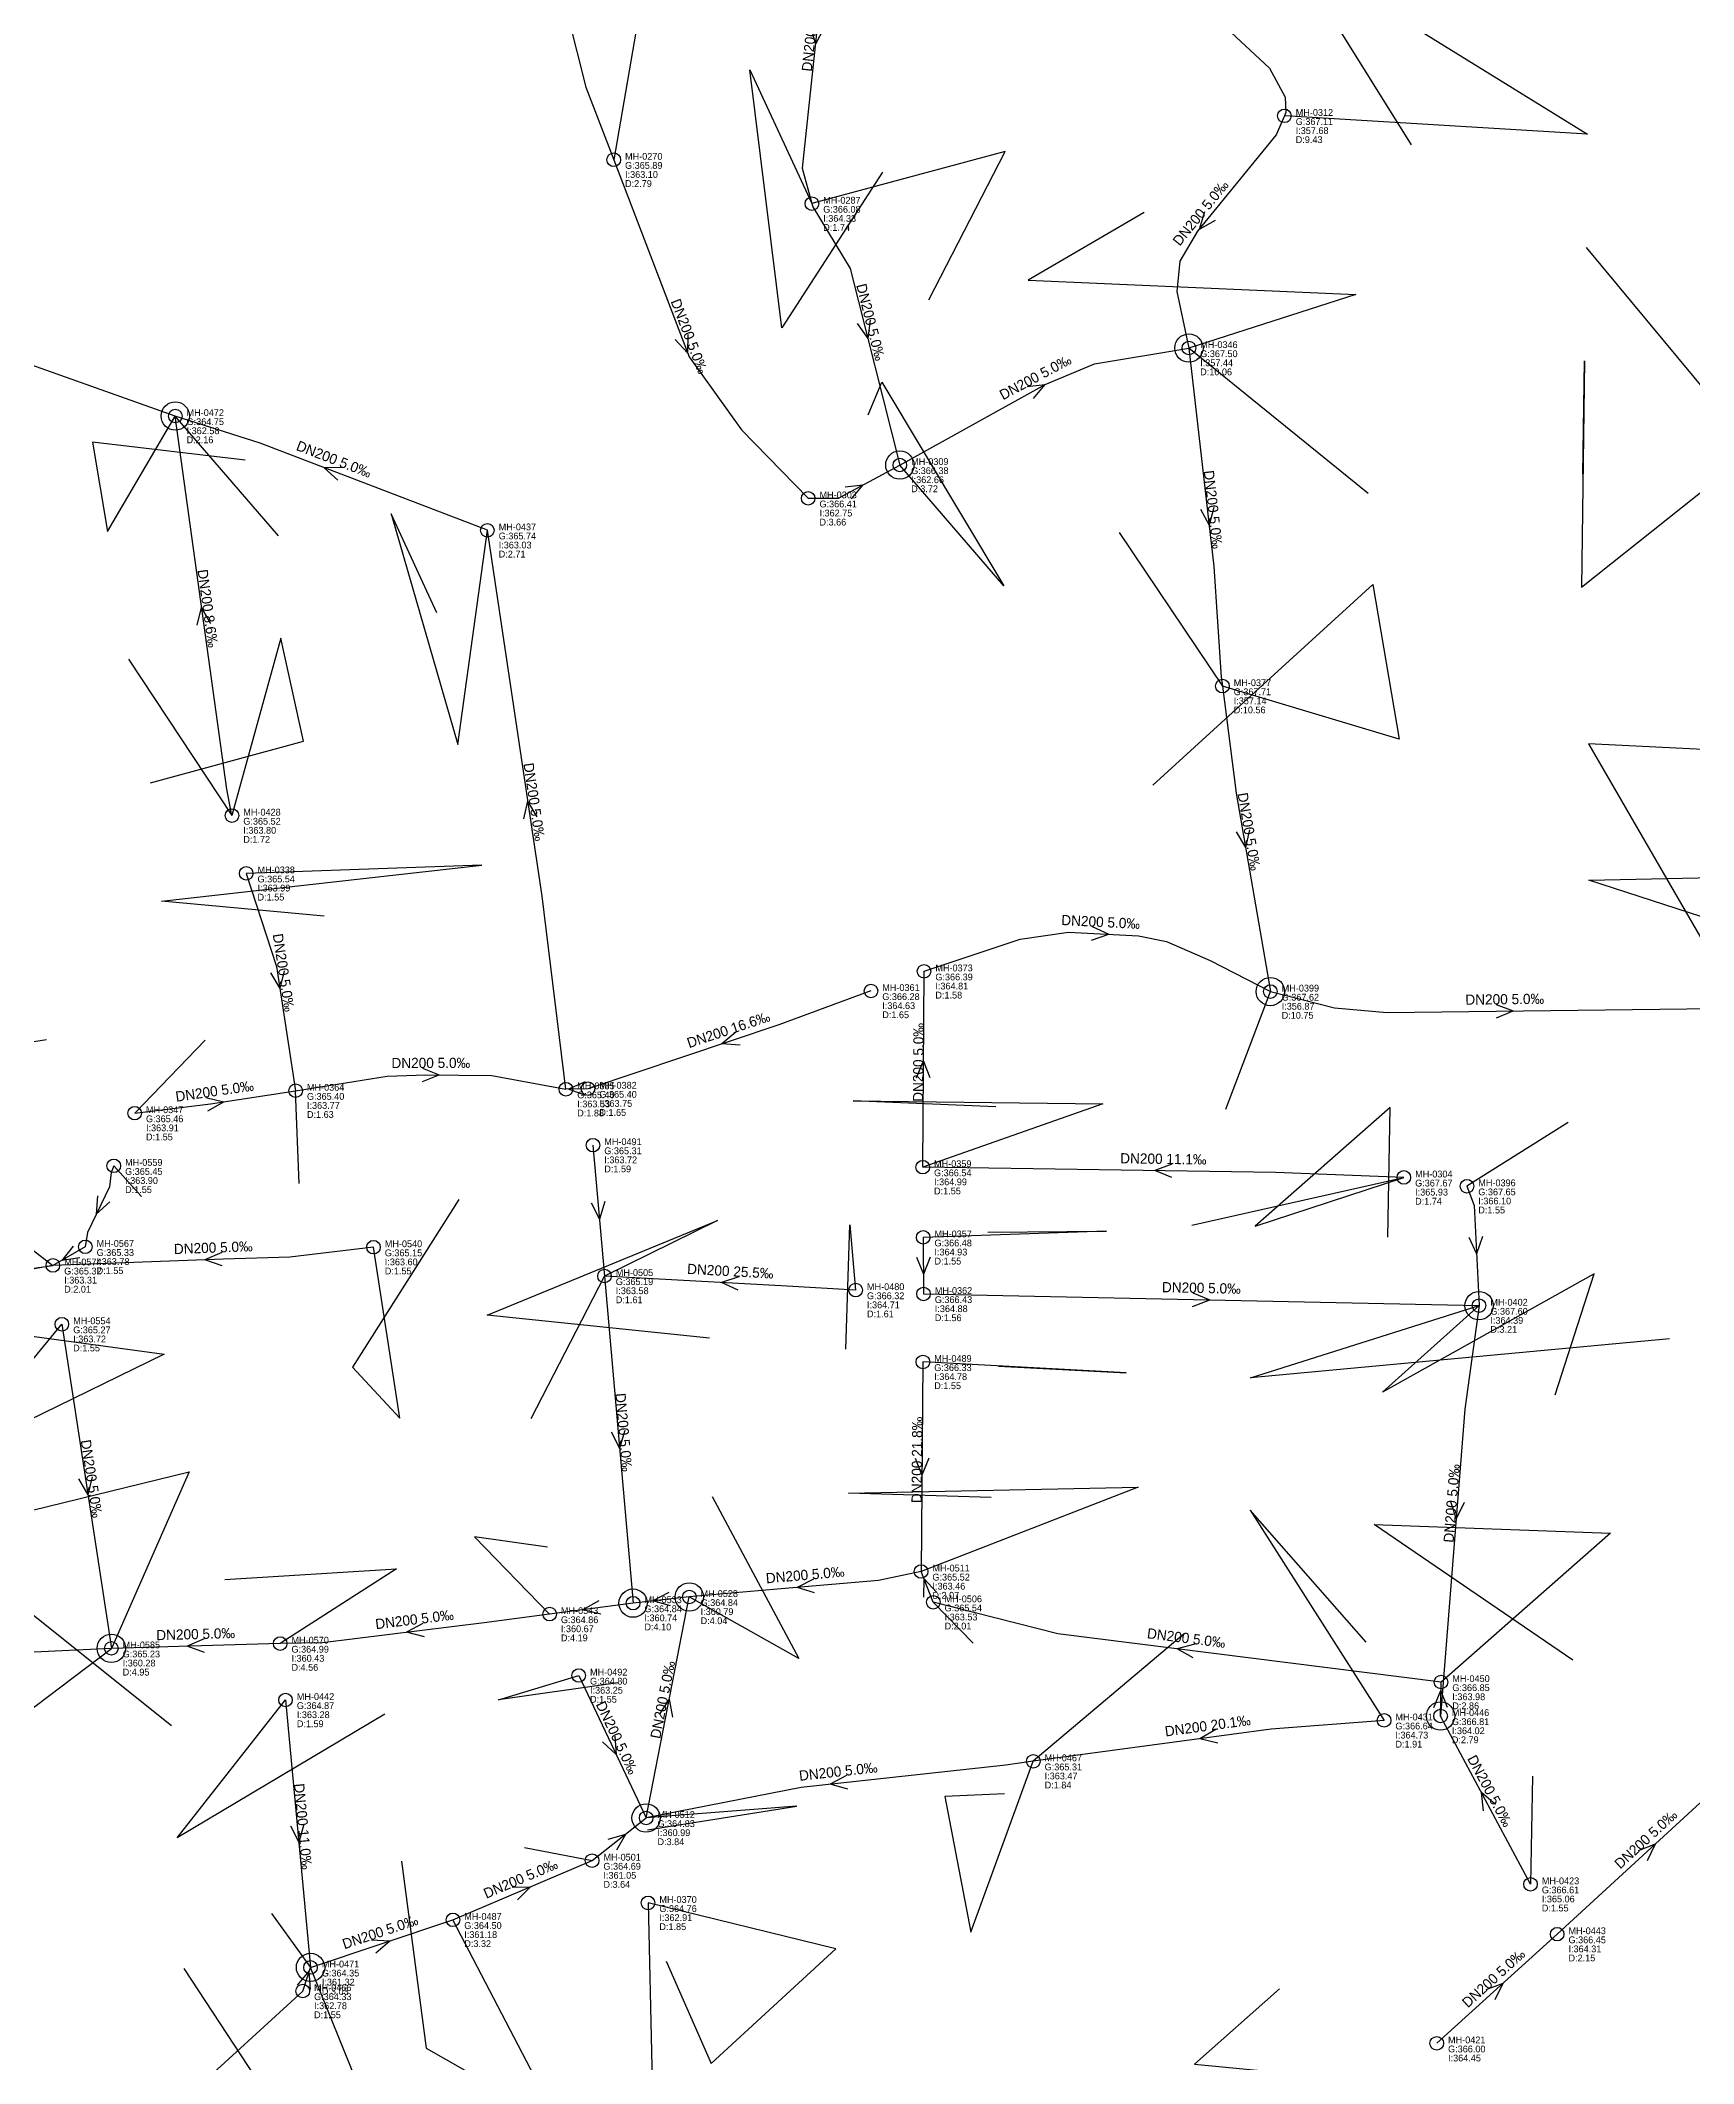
# Model space of a CAD drawing. Header units: metres. Extents: x 449900 to 451990, y 2566732 to 2570847.
# Drawn here: x 450460.2 to 450752.2, y 2569506.9 to 2569864.1 of the extents above; entities that cross this region are included whole.
import ezdxf
from ezdxf.enums import TextEntityAlignment as Align

# ---------------------------------------------------------------- set-up
doc = ezdxf.new("R2010")
doc.units = ezdxf.units.M
for name, color, linetype in [('SEW-DROP', 6, 'Continuous'), ('SEW-LABEL', 2, 'Continuous'), ('SEW-MH', 7, 'Continuous'), ('SEW-MH-LABEL', 8, 'Continuous'), ('SEW-PIPE-DN200', 3, 'Continuous'), ('SEW-RIDER', 8, 'Continuous')]:
    doc.layers.add(name, color=color, linetype=linetype)

msp = doc.modelspace()

# ---------------------------------------------------------------- linework, layer by layer
at = {"layer": 'SEW-DROP'}
for centre in [(450663.03, 2569809.76), (450483.99, 2569797.76), (450611.97, 2569789.11), (450677.42, 2569696.14), (450714.28, 2569640.68), (450564.86, 2569588.15), (450574.78, 2569589.24), (450472.7, 2569580.17), (450707.48, 2569568.22), (450567.16, 2569550.22), (450567.16, 2569550.22), (450507.88, 2569523.83), (450507.88, 2569523.83)]:
    msp.add_circle(centre, 2.5, dxfattribs=at)
at = {"layer": 'SEW-LABEL'}
for p, q in [((450596.17, 2569866.52), (450597.05, 2569863.41)), ((450598.56, 2569866.27), (450597.05, 2569863.41)), ((450665.8, 2569833.8), (450664.85, 2569830.71)), ((450667.67, 2569832.29), (450664.85, 2569830.71)), ((450574.53, 2569812.15), (450574.49, 2569808.92)), ((450604.43, 2569814.08), (450606.33, 2569811.46)), ((450606.76, 2569814.67), (450606.33, 2569811.46)), ((450572.29, 2569811.29), (450574.49, 2569808.92)), ((450634.44, 2569802.97), (450637.65, 2569803.33)), ((450635.57, 2569800.85), (450637.65, 2569803.33)), ((450513.53, 2569788.68), (450510.3, 2569788.63)), ((450512.68, 2569786.44), (450510.3, 2569788.63)), ((450602.31, 2569785.24), (450605.52, 2569785.62)), ((450603.45, 2569783.13), (450605.52, 2569785.62)), ((450665.06, 2569781.3), (450666.6, 2569778.46)), ((450667.45, 2569781.58), (450666.6, 2569778.46)), ((450487.87, 2569760.81), (450488.65, 2569763.94)), ((450490.25, 2569761.14), (450488.65, 2569763.94)), ((450545.54, 2569726.64), (450546.29, 2569729.78)), ((450547.92, 2569726.99), (450546.29, 2569729.78)), ((450671.35, 2569724.32), (450673.04, 2569721.56)), ((450673.72, 2569724.72), (450673.04, 2569721.56)), ((450645.84, 2569705.21), (450648.9, 2569706.26)), ((450645.96, 2569707.61), (450648.9, 2569706.26)), ((450500.83, 2569699.45), (450502.48, 2569696.66)), ((450503.21, 2569699.81), (450502.48, 2569696.66)), ((450717.31, 2569693.87), (450720.33, 2569692.71)), ((450717.34, 2569691.47), (450720.33, 2569692.71)), ((450583.02, 2569688.97), (450580.55, 2569686.88)), ((450583.78, 2569686.69), (450580.55, 2569686.88)), ((450614.92, 2569680.93), (450616.15, 2569683.92)), ((450617.32, 2569680.91), (450616.15, 2569683.92)), ((450527.63, 2569682.63), (450530.63, 2569681.44)), ((450527.63, 2569680.23), (450530.63, 2569681.44)), ((450556.41, 2569680.17), (450553.45, 2569678.9)), ((450489.41, 2569677.44), (450492.55, 2569676.68)), ((450489.75, 2569675.07), (450492.55, 2569676.68)), ((450556.47, 2569677.77), (450553.45, 2569678.9)), ((450660.03, 2569665.67), (450657.01, 2569664.52)), ((450659.99, 2569663.28), (450657.01, 2569664.52)), ((450470.27, 2569660.07), (450470.04, 2569656.84)), ((450472.43, 2569659.02), (450470.04, 2569656.84)), ((450557.46, 2569658.85), (450558.92, 2569655.97)), ((450559.85, 2569659.06), (450558.92, 2569655.97)), ((450465.94, 2569651.2), (450463.93, 2569648.67)), ((450712.49, 2569652.77), (450713.84, 2569649.83)), ((450714.89, 2569652.89), (450713.84, 2569649.83)), ((450467.13, 2569649.12), (450463.93, 2569648.67)), ((450492.19, 2569650.09), (450489.23, 2569648.78)), ((450492.27, 2569647.69), (450489.23, 2569648.78)), ((450614.91, 2569649.23), (450616.13, 2569646.24)), ((450617.31, 2569649.24), (450616.13, 2569646.24)), ((450583.55, 2569645.79), (450580.49, 2569644.75)), ((450583.41, 2569643.39), (450580.49, 2569644.75)), ((450663.69, 2569640.54), (450666.71, 2569641.68)), ((450663.74, 2569642.94), (450666.71, 2569641.68)), ((450563.39, 2569618.63), (450562.46, 2569615.54)), ((450561, 2569618.42), (450562.46, 2569615.54)), ((450614.7, 2569613.75), (450615.87, 2569610.74)), ((450617.1, 2569613.73), (450615.87, 2569610.74)), ((450466.92, 2569610.09), (450468.56, 2569607.3)), ((450469.29, 2569610.45), (450468.56, 2569607.3)), ((450709.25, 2569606.1), (450710.21, 2569603.01)), ((450711.65, 2569605.91), (450710.21, 2569603.01)), ((450571.18, 2569590.05), (450568.33, 2569588.53)), ((450596.71, 2569592.37), (450593.83, 2569590.91)), ((450596.92, 2569589.98), (450593.83, 2569590.91)), ((450616.24, 2569589.19), (450616.25, 2569592.42)), ((450618.47, 2569590.07), (450616.25, 2569592.42)), ((450558.81, 2569588.57), (450556, 2569586.99)), ((450559.13, 2569586.19), (450556, 2569586.99)), ((450571.44, 2569587.66), (450568.33, 2569588.53)), ((450527.69, 2569584.57), (450524.86, 2569583.01)), ((450527.99, 2569582.19), (450524.86, 2569583.01)), ((450489.08, 2569581.83), (450486.11, 2569580.55)), ((450489.15, 2569579.43), (450486.11, 2569580.55)), ((450664.1, 2569580.9), (450660.98, 2569580.08)), ((450663.8, 2569578.52), (450660.98, 2569580.08)), ((450706.3, 2569569.74), (450707.54, 2569572.72)), ((450708.7, 2569569.7), (450707.54, 2569572.72)), ((450569.51, 2569568.49), (450571.26, 2569571.2)), ((450571.86, 2569568.03), (450571.26, 2569571.2)), ((450667.79, 2569565.81), (450664.98, 2569564.22)), ((450559.48, 2569563.64), (450561.85, 2569561.44)), ((450561.65, 2569564.67), (450561.85, 2569561.44)), ((450668.12, 2569563.43), (450664.98, 2569564.22)), ((450602.55, 2569557.69), (450599.69, 2569556.17)), ((450602.81, 2569555.3), (450599.69, 2569556.17)), ((450715.07, 2569551.48), (450714.71, 2569554.69)), ((450717.19, 2569552.61), (450714.71, 2569554.69)), ((450504.33, 2569548.82), (450505.81, 2569545.94)), ((450506.72, 2569549.04), (450505.81, 2569545.94)), ((450560.47, 2569546.47), (450563.57, 2569547.38)), ((450561.96, 2569544.58), (450563.57, 2569547.38)), ((450742.42, 2569544.49), (450745.44, 2569545.64)), ((450744.04, 2569542.72), (450745.44, 2569545.64)), ((450543.48, 2569537.98), (450546.71, 2569538.05)), ((450544.42, 2569535.77), (450546.71, 2569538.05)), ((450518.66, 2569528.69), (450521.88, 2569528.51)), ((450519.42, 2569526.42), (450521.88, 2569528.51)), ((450505.59, 2569520.69), (450507.66, 2569523.17)), ((450507.87, 2569519.94), (450507.66, 2569523.17)), ((450715.53, 2569519.95), (450718.56, 2569521.07)), ((450717.14, 2569518.17), (450718.56, 2569521.07))]:
    msp.add_line(p, q, dxfattribs=at)
at = {"layer": 'SEW-MH'}
for centre in [(450679.9, 2569850.76), (450561.44, 2569843.01), (450596.44, 2569835.26), (450663.03, 2569809.76), (450483.99, 2569797.76), (450611.97, 2569789.11), (450595.78, 2569783.23), (450539.12, 2569777.58), (450668.95, 2569750.07), (450494.01, 2569727.21), (450496.52, 2569717.01), (450616.25, 2569699.71), (450606.87, 2569696.24), (450677.42, 2569696.14), (450505.25, 2569678.63), (450552.99, 2569678.89), (450556.9, 2569678.99), (450476.82, 2569674.67), (450557.77, 2569669.02), (450473.13, 2569665.37), (450616.02, 2569665.13), (450700.99, 2569663.32), (450712.15, 2569661.76), (450468.1, 2569651.06), (450519, 2569651), (450616.09, 2569652.74), (450462.37, 2569647.78), (450559.8, 2569645.91), (450604.17, 2569643.42), (450616.15, 2569642.74), (450714.28, 2569640.68), (450463.96, 2569637.4), (450616.05, 2569630.74), (450615.73, 2569593.74), (450574.78, 2569589.24), (450550.11, 2569586.22), (450564.86, 2569588.15), (450617.88, 2569588.3), (450472.7, 2569580.17), (450502.52, 2569581.01), (450555.25, 2569575.37), (450503.46, 2569571.05), (450707.56, 2569574.22), (450697.51, 2569567.45), (450707.48, 2569568.22), (450635.55, 2569560.23), (450567.16, 2569550.22), (450557.62, 2569542.69), (450723.37, 2569538.51), (450533.04, 2569532.23), (450567.5, 2569535.22), (450728.08, 2569529.7), (450507.88, 2569523.83), (450506.51, 2569519.66), (450706.81, 2569510.43)]:
    msp.add_circle(centre, 1.2, dxfattribs=at)
at = {"layer": 'SEW-PIPE-DN200'}
for points in [[(450544.42, 2569906.51), (450547.76, 2569902.44), (450549.34, 2569898.13), (450553.37, 2569868.17), (450556.53, 2569855.84), (450561.44, 2569843.01)], [(450651.24, 2569900.22), (450653.14, 2569894.93), (450653.99, 2569885.83), (450655.47, 2569880.54), (450658.65, 2569876.52), (450677.27, 2569859.16), (450680.03, 2569854.08), (450680.16, 2569851.33), (450679.9, 2569850.76)], [(450600.36, 2569894.74), (450594.74, 2569841.55), (450596.44, 2569835.26)], [(450679.9, 2569850.76), (450678.42, 2569847.41), (450664.57, 2569830.38), (450661.4, 2569825.08), (450660.88, 2569819.77), (450663.03, 2569809.76)], [(450561.44, 2569843.01), (450574.75, 2569808.24), (450584.02, 2569795.3), (450595.78, 2569783.23)], [(450596.44, 2569835.26), (450596.59, 2569834.67), (450603.21, 2569823.83), (450611.97, 2569789.11)], [(450483.99, 2569797.76), (450441.89, 2569812.67), (450409.47, 2569814.94)], [(450611.97, 2569789.11), (450637.63, 2569803.34), (450646.34, 2569807), (450663.03, 2569809.76)], [(450663.03, 2569809.76), (450667.42, 2569771.19), (450668.75, 2569751.68), (450668.95, 2569750.07)], [(450539.12, 2569777.58), (450539.12, 2569777.58), (450498.96, 2569792.98), (450483.99, 2569797.76)], [(450494.01, 2569727.21), (450493.07, 2569731.9), (450483.99, 2569797.76)], [(450595.78, 2569783.23), (450595.78, 2569783.23), (450601.12, 2569783.24), (450611.97, 2569789.11)], [(450552.99, 2569678.89), (450548.81, 2569712.97), (450539.12, 2569777.58)], [(450668.95, 2569750.07), (450671.39, 2569731.18), (450677.42, 2569696.14)], [(450496.52, 2569717.01), (450501.88, 2569700.56), (450505.25, 2569678.63)], [(450616.25, 2569699.71), (450633.24, 2569705.36), (450641.75, 2569706.62), (450654.13, 2569706), (450659.08, 2569705), (450666.81, 2569701.64), (450677.42, 2569696.14)], [(450616.02, 2569665.13), (450616.25, 2569699.71)], [(450606.87, 2569696.24), (450590.62, 2569690.24), (450556.9, 2569678.99)], [(450677.42, 2569696.14), (450688.76, 2569693.25), (450698.08, 2569692.44), (450760.63, 2569693.19)], [(450505.25, 2569678.63), (450521.44, 2569681.2), (450528.25, 2569681.45), (450539.9, 2569681.32), (450552.99, 2569678.89)], [(450476.82, 2569674.67), (450490.21, 2569676.34), (450505.25, 2569678.63)], [(450556.9, 2569678.99), (450552.99, 2569678.89)], [(450557.77, 2569669.02), (450559.8, 2569645.91)], [(450473.13, 2569665.37), (450472.66, 2569664.18), (450472.36, 2569661.64), (450468.47, 2569653.6), (450468.1, 2569651.06)], [(450700.99, 2569663.32), (450678.34, 2569664.2), (450616.02, 2569665.13)], [(450450.13, 2569662.36), (450451.31, 2569659.27), (450455.03, 2569653.49), (450462.37, 2569647.78)], [(450712.15, 2569661.76), (450712.15, 2569661.76), (450713.42, 2569658.37), (450714.28, 2569640.68)], [(450468.1, 2569651.06), (450468.1, 2569651.06), (450462.37, 2569647.78)], [(450519, 2569651), (450504.24, 2569649.26), (450492.49, 2569648.9), (450462.37, 2569647.78)], [(450616.09, 2569652.74), (450616.15, 2569642.74)], [(450462.37, 2569647.78), (450380.28, 2569632.86)], [(450409.72, 2569640.37), (450462.37, 2569647.78)], [(450559.8, 2569645.91), (450564.86, 2569588.15)], [(450604.17, 2569643.42), (450592.05, 2569644.11), (450559.8, 2569645.91)], [(450616.15, 2569642.74), (450714.28, 2569640.68)], [(450714.28, 2569640.68), (450711.74, 2569622.4), (450707.48, 2569568.22)], [(450463.96, 2569637.4), (450472.7, 2569580.17)], [(450616.05, 2569630.74), (450615.73, 2569593.74)], [(450615.73, 2569593.74), (450608.18, 2569592.17), (450591.01, 2569590.66), (450574.78, 2569589.24)], [(450617.88, 2569588.3), (450615.73, 2569593.74)], [(450564.86, 2569588.15), (450550.11, 2569586.22)], [(450574.78, 2569589.24), (450564.86, 2569588.15)], [(450567.16, 2569550.22), (450574.78, 2569589.24)], [(450707.56, 2569574.22), (450639.86, 2569582.74), (450617.88, 2569588.3), (450617.88, 2569588.3)], [(450550.11, 2569586.22), (450538.53, 2569584.7), (450509.97, 2569581.16), (450502.52, 2569581.01)], [(450472.7, 2569580.17), (450411.67, 2569577.24)], [(450502.52, 2569581.01), (450472.7, 2569580.17)], [(450555.25, 2569575.37), (450567.16, 2569550.22)], [(450707.48, 2569568.22), (450707.56, 2569574.22), (450707.56, 2569574.22)], [(450503.46, 2569571.05), (450507.88, 2569523.83)], [(450697.51, 2569567.45), (450677.58, 2569565.92), (450635.55, 2569560.23)], [(450723.37, 2569538.51), (450707.48, 2569568.22)], [(450635.55, 2569560.23), (450630.71, 2569559.57), (450594.57, 2569555.61), (450567.16, 2569550.22)], [(450728.08, 2569529.7), (450760.59, 2569559.55)], [(450557.62, 2569542.69), (450567.16, 2569550.22)], [(450533.04, 2569532.23), (450557.62, 2569542.69)], [(450567.5, 2569535.22), (450568.15, 2569506.26), (450570.95, 2569459.31)], [(450507.88, 2569523.83), (450533.04, 2569532.23)], [(450706.81, 2569510.43), (450728.08, 2569529.7)], [(450506.51, 2569519.66), (450506.51, 2569519.65), (450507.88, 2569523.83)], [(450554.26, 2569442.73), (450550.04, 2569453.02), (450523.66, 2569484.87), (450507.88, 2569523.83)]]:
    msp.add_lwpolyline(points, dxfattribs=at)
at = {"layer": 'SEW-RIDER'}
for points in [[(450702.37, 2569845.62), (450680.93, 2569880.03), (450733.46, 2569847.52), (450679.9, 2569850.76)], [(450566.25, 2569870.66), (450561.44, 2569843.01)], [(450608.92, 2569840.79), (450591.14, 2569813.32), (450585.47, 2569858.87), (450596.44, 2569835.26)], [(450617.07, 2569818.26), (450630.57, 2569844.46), (450596.44, 2569835.26)], [(450655.15, 2569833.72), (450634.65, 2569821.77), (450692.53, 2569819.22), (450663.03, 2569809.76)], [(450733.19, 2569827.52), (450762.9, 2569791.79)], [(450694.7, 2569784.11), (450663.03, 2569809.76)], [(450732.63, 2569787.52), (450732.91, 2569807.52), (450732.35, 2569767.52), (450762.9, 2569791.79)], [(450606.35, 2569797.99), (450608.82, 2569803.74), (450630.36, 2569767.79), (450611.97, 2569789.11)], [(450496.34, 2569789.97), (450469.37, 2569793.12), (450472, 2569777.35), (450483.99, 2569797.76)], [(450502.2, 2569776.6), (450483.99, 2569797.76)], [(450530.22, 2569763.03), (450522.15, 2569780.5), (450533.91, 2569739.74), (450539.12, 2569777.58)], [(450650.73, 2569777.2), (450668.95, 2569750.07)], [(450656.65, 2569732.56), (450695.54, 2569768.03), (450700.18, 2569740.73), (450668.95, 2569750.07)], [(450479.62, 2569733.02), (450506.62, 2569740.33), (450502.63, 2569758.56), (450494.01, 2569727.21)], [(450475.72, 2569754.83), (450494.01, 2569727.21)], [(450791.94, 2569737.01), (450733.59, 2569739.85), (450760.63, 2569693.19)], [(450510.31, 2569709.45), (450481.57, 2569712.09), (450538.13, 2569718.46), (450496.52, 2569717.01)], [(450791.38, 2569697.07), (450733.65, 2569715.8), (450791.66, 2569717.02), (450760.63, 2569693.19)], [(450461.22, 2569687.63), (450424.43, 2569681.86), (450457.25, 2569709.23), (450447.66, 2569672.56)], [(450669.54, 2569675.4), (450677.42, 2569696.14)], [(450489.25, 2569687.58), (450476.82, 2569674.67)], [(450505.88, 2569662.27), (450505.25, 2569678.63)], [(450628.9, 2569675.8), (450603.71, 2569676.87), (450647.83, 2569676.31), (450616.02, 2569665.13)], [(450698.14, 2569652.78), (450698.57, 2569675.69), (450674.76, 2569654.7), (450700.99, 2569663.32)], [(450730.01, 2569673.03), (450712.15, 2569661.76)], [(450478.05, 2569659.98), (450473.13, 2569665.37)], [(450663.52, 2569654.89), (450700.99, 2569663.32)], [(450534.09, 2569659.43), (450515.31, 2569629.8), (450523.68, 2569620.84), (450519, 2569651)], [(450578.34, 2569634.94), (450539.11, 2569638.97), (450579.75, 2569655.71), (450559.8, 2569645.91)], [(450602.43, 2569633.02), (450603.12, 2569654.94), (450604.17, 2569643.42)], [(450627.51, 2569653.66), (450648.47, 2569653.82), (450616.09, 2569652.74)], [(450546.83, 2569620.77), (450559.8, 2569645.91)], [(450727.73, 2569624.92), (450734.6, 2569646.32), (450697.23, 2569625.38), (450714.28, 2569640.68)], [(450747.9, 2569634.8), (450673.92, 2569627.94), (450714.28, 2569640.68)], [(450451.31, 2569636.32), (450482.03, 2569632.13), (450444.54, 2569613.78), (450463.96, 2569637.4)], [(450629.38, 2569629.99), (450651.96, 2569628.81), (450616.05, 2569630.74)], [(450453.24, 2569603.23), (450486.45, 2569611.33), (450472.7, 2569580.17)], [(450628.11, 2569606.83), (450602.91, 2569607.55), (450654.07, 2569608.61), (450615.73, 2569593.74)], [(450578.8, 2569606.98), (450594.13, 2569578.36), (450574.78, 2569589.24)], [(450694.35, 2569581.26), (450673.85, 2569604.58), (450697.51, 2569567.45)], [(450730.87, 2569578.06), (450695.77, 2569602.03), (450737.52, 2569600.49), (450707.56, 2569574.22)], [(450549.71, 2569598.03), (450536.86, 2569599.86), (450550.11, 2569586.22)], [(450492.74, 2569592.33), (450523.08, 2569594.23), (450502.52, 2569581.01)], [(450483.3, 2569566.51), (450454.22, 2569589.74), (450455.06, 2569566.76), (450472.7, 2569580.17)], [(450624.93, 2569581.1), (450617.88, 2569588.3)], [(450662.17, 2569582.74), (450635.55, 2569560.23)], [(450562.16, 2569574.06), (450541.06, 2569571.08), (450555.25, 2569575.37)], [(450520.98, 2569568.52), (450484.34, 2569546.72), (450503.46, 2569571.05)], [(450630.46, 2569554.49), (450619.91, 2569554), (450624.49, 2569530.07), (450635.55, 2569560.23)], [(450723.72, 2569557.62), (450723.37, 2569538.51)], [(450567.39, 2569548.14), (450593.76, 2569552.28), (450567.16, 2569550.22)], [(450545.67, 2569544.99), (450557.62, 2569542.69)], [(450523.93, 2569542.61), (450528.28, 2569509.55), (450551.82, 2569496.23), (450533.04, 2569532.23)], [(450500.97, 2569533.34), (450507.88, 2569523.83)], [(450570.71, 2569524.93), (450578.63, 2569506.88), (450600.66, 2569527.1), (450567.5, 2569535.22)], [(450485.53, 2569523.62), (450501.94, 2569498.64), (450486.59, 2569501.39), (450506.51, 2569519.66)], [(450679.03, 2569520.02), (450664.04, 2569506.73), (450698.99, 2569503.42)]]:
    msp.add_lwpolyline(points, dxfattribs=at)

# ---------------------------------------------------------------- texts
at = {"layer": 'SEW-LABEL'}
for s, rotation, p in [('DN200 16.7‰', 83.9694, (450597.21, 2569866.1)), ('DN200 5.0‰', 51.0191, (450665.79, 2569833.07)), ('DN200 5.0‰', -75.8377, (450605.96, 2569814.12)), ('DN200 5.0‰', -69.0575, (450573.95, 2569811.52)), ('DN200 5.0‰', 28.2293, (450636.33, 2569803.82)), ('DN200 5.0‰', 339.0232, (450511.7, 2569789.3)), ('DN200 5.0‰', -83.5021, (450666.43, 2569781.15)), ('DN200 8.6‰', 277.8521, (450488.86, 2569763.66)), ('DN200 5.0‰', 278.5238, (450546.51, 2569729.5)), ('DN200 5.0‰', -80.2442, (450672.79, 2569724.24)), ('DN200 5.0‰', -2.876, (450647.4, 2569707.54)), ('DN200 5.0‰', -81.239, (450502.25, 2569699.35)), ('DN200 5.0‰', 0.6874, (450718.83, 2569693.89)), ('DN200 16.6‰', 18.4527, (450581.98, 2569688.55)), ('DN200 5.0‰', 89.6038, (450616.13, 2569683.62)), ('DN200 5.0‰', 0.1323, (450529.13, 2569682.64)), ('DN200 5.0‰', 8.2284, (450491.06, 2569677.67)), ('DN200 11.1‰', 359.1494, (450658.51, 2569665.7)), ('DN200 5.0‰', 2.106, (450490.73, 2569650.03)), ('DN200 25.5‰', 356.8168, (450581.98, 2569645.87)), ('DN200 5.0‰', -1.2022, (450665.21, 2569642.91)), ('DN200 5.0‰', -84.9923, (450562.33, 2569618.23)), ('DN200 21.8‰', 89.5056, (450615.89, 2569613.44)), ('DN200 5.0‰', -81.3102, (450468.33, 2569609.99)), ('DN200 5.0‰', 85.501, (450710.33, 2569605.71)), ('DN200 5.0‰', 5.0242, (450595.32, 2569592.24)), ('DN200 5.0‰', 7.0542, (450526.35, 2569584.39)), ('DN200 5.0‰', 1.5985, (450487.61, 2569581.79)), ('DN200 5.0‰', 352.8233, (450662.46, 2569581.1)), ('DN200 5.0‰', 78.9485, (450570.97, 2569570.93)), ('DN200 5.0‰', -64.6576, (450561.21, 2569564)), ('DN200 20.1‰', 7.7117, (450666.47, 2569565.62)), ('DN200 5.0‰', 6.2656, (450601.19, 2569557.53)), ('DN200 5.0‰', 298.1442, (450715.42, 2569554.57)), ('DN200 11.0‰', -84.6469, (450505.67, 2569548.64)), ('DN200 5.0‰', 42.5675, (450744.34, 2569545.82)), ('DN200 5.0‰', 23.0458, (450545.33, 2569538.66)), ('DN200 5.0‰', 18.4756, (450520.46, 2569529.23)), ('DN200 5.0‰', 42.1576, (450717.45, 2569521.26))]:
    msp.add_text(s, height=1.8, rotation=rotation, dxfattribs=at).set_placement(p, align=Align.CENTER)
at = {"layer": 'SEW-MH-LABEL'}
for s, p in [('MH-0312', (450681.9, 2569850.76)), ('G:367.11', (450681.9, 2569849.16)), ('I:357.68', (450681.9, 2569847.56)), ('MH-0270', (450563.44, 2569843.01)), ('D:9.43', (450681.9, 2569845.96)), ('G:365.89', (450563.44, 2569841.41)), ('I:363.10', (450563.44, 2569839.81)), ('D:2.79', (450563.44, 2569838.21)), ('G:366.08', (450598.44, 2569833.66)), ('MH-0287', (450598.44, 2569835.26)), ('I:364.33', (450598.44, 2569832.06)), ('D:1.74', (450598.44, 2569830.46)), ('G:367.50', (450665.03, 2569808.16)), ('MH-0346', (450665.03, 2569809.76)), ('D:10.06', (450665.03, 2569804.96)), ('I:357.44', (450665.03, 2569806.56)), ('G:364.75', (450485.99, 2569796.16)), ('MH-0472', (450485.99, 2569797.76)), ('D:2.16', (450485.99, 2569792.96)), ('I:362.58', (450485.99, 2569794.56)), ('MH-0309', (450613.97, 2569789.11)), ('G:366.38', (450613.97, 2569787.51)), ('I:362.66', (450613.97, 2569785.91)), ('MH-0303', (450597.78, 2569783.23)), ('D:3.72', (450613.97, 2569784.31)), ('G:366.41', (450597.78, 2569781.63)), ('D:3.66', (450597.78, 2569778.43)), ('I:362.75', (450597.78, 2569780.03)), ('G:365.74', (450541.12, 2569775.98)), ('MH-0437', (450541.12, 2569777.58)), ('D:2.71', (450541.12, 2569772.78)), ('I:363.03', (450541.12, 2569774.38)), ('MH-0377', (450670.95, 2569750.07)), ('G:367.71', (450670.95, 2569748.47)), ('I:357.14', (450670.95, 2569746.87)), ('D:10.56', (450670.95, 2569745.27)), ('G:365.52', (450496.01, 2569725.61)), ('MH-0428', (450496.01, 2569727.21)), ('D:1.72', (450496.01, 2569722.41)), ('I:363.80', (450496.01, 2569724.01)), ('G:365.54', (450498.52, 2569715.41)), ('MH-0338', (450498.52, 2569717.01)), ('D:1.55', (450498.52, 2569712.21)), ('I:363.99', (450498.52, 2569713.81)), ('MH-0373', (450618.25, 2569699.71)), ('MH-0361', (450608.87, 2569696.24)), ('G:366.39', (450618.25, 2569698.11)), ('I:364.81', (450618.25, 2569696.51)), ('MH-0399', (450679.42, 2569696.14)), ('G:366.28', (450608.87, 2569694.64)), ('I:364.63', (450608.87, 2569693.04)), ('D:1.58', (450618.25, 2569694.91)), ('G:367.62', (450679.42, 2569694.54)), ('I:356.87', (450679.42, 2569692.94)), ('D:1.65', (450608.87, 2569691.44)), ('D:10.75', (450679.42, 2569691.34)), ('MH-0364', (450507.25, 2569678.63)), ('MH-0385', (450554.99, 2569678.89)), ('MH-0382', (450558.9, 2569678.99)), ('MH-0347', (450478.82, 2569674.67)), ('G:365.40', (450507.25, 2569677.03)), ('I:363.77', (450507.25, 2569675.43)), ('G:365.40', (450554.99, 2569677.29)), ('I:363.53', (450554.99, 2569675.69)), ('G:365.40', (450558.9, 2569677.39)), ('I:363.75', (450558.9, 2569675.79)), ('G:365.46', (450478.82, 2569673.07)), ('I:363.91', (450478.82, 2569671.47)), ('D:1.63', (450507.25, 2569673.83)), ('D:1.88', (450554.99, 2569674.09)), ('D:1.65', (450558.9, 2569674.19)), ('D:1.55', (450478.82, 2569669.87)), ('G:365.31', (450559.77, 2569667.42)), ('MH-0491', (450559.77, 2569669.02)), ('MH-0559', (450475.13, 2569665.37)), ('D:1.59', (450559.77, 2569664.22)), ('I:363.72', (450559.77, 2569665.82)), ('MH-0359', (450618.02, 2569665.13)), ('G:365.45', (450475.13, 2569663.77)), ('D:1.55', (450475.13, 2569660.57)), ('I:363.90', (450475.13, 2569662.17)), ('G:366.54', (450618.02, 2569663.53)), ('D:1.55', (450618.02, 2569660.33)), ('I:364.99', (450618.02, 2569661.93)), ('G:367.67', (450702.99, 2569661.72)), ('MH-0304', (450702.99, 2569663.32)), ('MH-0396', (450714.15, 2569661.76)), ('D:1.74', (450702.99, 2569658.52)), ('I:365.93', (450702.99, 2569660.12)), ('G:367.65', (450714.15, 2569660.16)), ('D:1.55', (450714.15, 2569656.96)), ('I:366.10', (450714.15, 2569658.56)), ('MH-0567', (450470.1, 2569651.06)), ('MH-0540', (450521, 2569651)), ('G:366.48', (450618.09, 2569651.14)), ('MH-0357', (450618.09, 2569652.74)), ('I:364.93', (450618.09, 2569649.54)), ('G:365.32', (450464.37, 2569646.18)), ('MH-0574', (450464.37, 2569647.78)), ('G:365.33', (450470.1, 2569649.46)), ('D:1.55', (450470.1, 2569646.26)), ('I:363.78', (450470.1, 2569647.86)), ('G:365.15', (450521, 2569649.4)), ('D:1.55', (450521, 2569646.2)), ('I:363.60', (450521, 2569647.8)), ('D:1.55', (450618.09, 2569647.94)), ('D:2.01', (450464.37, 2569642.98)), ('I:363.31', (450464.37, 2569644.58)), ('G:365.19', (450561.8, 2569644.31)), ('MH-0505', (450561.8, 2569645.91)), ('I:363.58', (450561.8, 2569642.71)), ('MH-0480', (450606.17, 2569643.42)), ('MH-0362', (450618.15, 2569642.74)), ('D:1.61', (450561.8, 2569641.11)), ('G:366.32', (450606.17, 2569641.82)), ('I:364.71', (450606.17, 2569640.22)), ('G:366.43', (450618.15, 2569641.14)), ('I:364.88', (450618.15, 2569639.54)), ('G:367.60', (450716.28, 2569639.08)), ('MH-0402', (450716.28, 2569640.68)), ('G:365.27', (450465.96, 2569635.8)), ('MH-0554', (450465.96, 2569637.4)), ('D:1.61', (450606.17, 2569638.62)), ('D:1.56', (450618.15, 2569637.94)), ('D:3.21', (450716.28, 2569635.88)), ('I:364.39', (450716.28, 2569637.48)), ('D:1.55', (450465.96, 2569632.6)), ('I:363.72', (450465.96, 2569634.2)), ('G:366.33', (450618.05, 2569629.14)), ('MH-0489', (450618.05, 2569630.74)), ('D:1.55', (450618.05, 2569625.94)), ('I:364.78', (450618.05, 2569627.54)), ('MH-0511', (450617.73, 2569593.74)), ('MH-0528', (450576.78, 2569589.24)), ('G:365.52', (450617.73, 2569592.14)), ('D:2.07', (450617.73, 2569588.94)), ('I:363.46', (450617.73, 2569590.54)), ('MH-0543', (450552.11, 2569586.22)), ('G:364.84', (450566.86, 2569586.55)), ('MH-0533', (450566.86, 2569588.15)), ('G:364.84', (450576.78, 2569587.64)), ('I:360.79', (450576.78, 2569586.04)), ('G:365.54', (450619.88, 2569586.7)), ('MH-0506', (450619.88, 2569588.3)), ('G:364.86', (450552.11, 2569584.62)), ('I:360.67', (450552.11, 2569583.02)), ('D:4.10', (450566.86, 2569583.35)), ('I:360.74', (450566.86, 2569584.95)), ('D:4.04', (450576.78, 2569584.44)), ('D:2.01', (450619.88, 2569583.5)), ('I:363.53', (450619.88, 2569585.1)), ('G:365.23', (450474.7, 2569578.57)), ('MH-0585', (450474.7, 2569580.17)), ('G:364.99', (450504.52, 2569579.41)), ('MH-0570', (450504.52, 2569581.01)), ('D:4.19', (450552.11, 2569581.42)), ('D:4.95', (450474.7, 2569575.37)), ('I:360.28', (450474.7, 2569576.97)), ('D:4.56', (450504.52, 2569576.21)), ('I:360.43', (450504.52, 2569577.81)), ('MH-0492', (450557.25, 2569575.37)), ('MH-0442', (450505.46, 2569571.05)), ('G:364.80', (450557.25, 2569573.77)), ('I:363.25', (450557.25, 2569572.17)), ('G:366.85', (450709.56, 2569572.62)), ('MH-0450', (450709.56, 2569574.22)), ('I:363.98', (450709.56, 2569571.02)), ('G:364.87', (450505.46, 2569569.45)), ('I:363.28', (450505.46, 2569567.85)), ('D:1.55', (450557.25, 2569570.57)), ('MH-0431', (450699.51, 2569567.45)), ('MH-0446', (450709.48, 2569568.22)), ('D:2.86', (450709.56, 2569569.42)), ('D:1.59', (450505.46, 2569566.25)), ('G:366.64', (450699.51, 2569565.85)), ('I:364.73', (450699.51, 2569564.25)), ('G:366.81', (450709.48, 2569566.62)), ('I:364.02', (450709.48, 2569565.02)), ('MH-0467', (450637.55, 2569560.23)), ('D:1.91', (450699.51, 2569562.65)), ('D:2.79', (450709.48, 2569563.42)), ('G:365.31', (450637.55, 2569558.63)), ('I:363.47', (450637.55, 2569557.03)), ('D:1.84', (450637.55, 2569555.43)), ('MH-0512', (450569.16, 2569550.22)), ('G:364.83', (450569.16, 2569548.62)), ('I:360.99', (450569.16, 2569547.02)), ('MH-0501', (450559.62, 2569542.69)), ('D:3.84', (450569.16, 2569545.42)), ('G:364.69', (450559.62, 2569541.09)), ('I:361.05', (450559.62, 2569539.49)), ('D:3.64', (450559.62, 2569537.89)), ('MH-0370', (450569.5, 2569535.22)), ('G:366.61', (450725.37, 2569536.91)), ('MH-0423', (450725.37, 2569538.51)), ('I:365.06', (450725.37, 2569535.31)), ('MH-0487', (450535.04, 2569532.23)), ('G:364.76', (450569.5, 2569533.62)), ('I:362.91', (450569.5, 2569532.02)), ('D:1.55', (450725.37, 2569533.71)), ('G:364.50', (450535.04, 2569530.63)), ('I:361.18', (450535.04, 2569529.03)), ('D:1.85', (450569.5, 2569530.42)), ('G:366.45', (450730.08, 2569528.1)), ('MH-0443', (450730.08, 2569529.7)), ('D:3.32', (450535.04, 2569527.43)), ('D:2.15', (450730.08, 2569524.9)), ('I:364.31', (450730.08, 2569526.5)), ('G:364.35', (450509.88, 2569522.23)), ('MH-0471', (450509.88, 2569523.83)), ('G:364.33', (450508.51, 2569518.06)), ('MH-0466', (450508.51, 2569519.66)), ('D:3.03', (450509.88, 2569519.03)), ('I:361.32', (450509.88, 2569520.63)), ('D:1.55', (450508.51, 2569514.86)), ('I:362.78', (450508.51, 2569516.46)), ('MH-0421', (450708.81, 2569510.43)), ('G:366.00', (450708.81, 2569508.83)), ('I:364.45', (450708.81, 2569507.23))]:
    msp.add_text(s, height=1.2, dxfattribs=at).set_placement(p)

doc.saveas('drawing.dxf')
